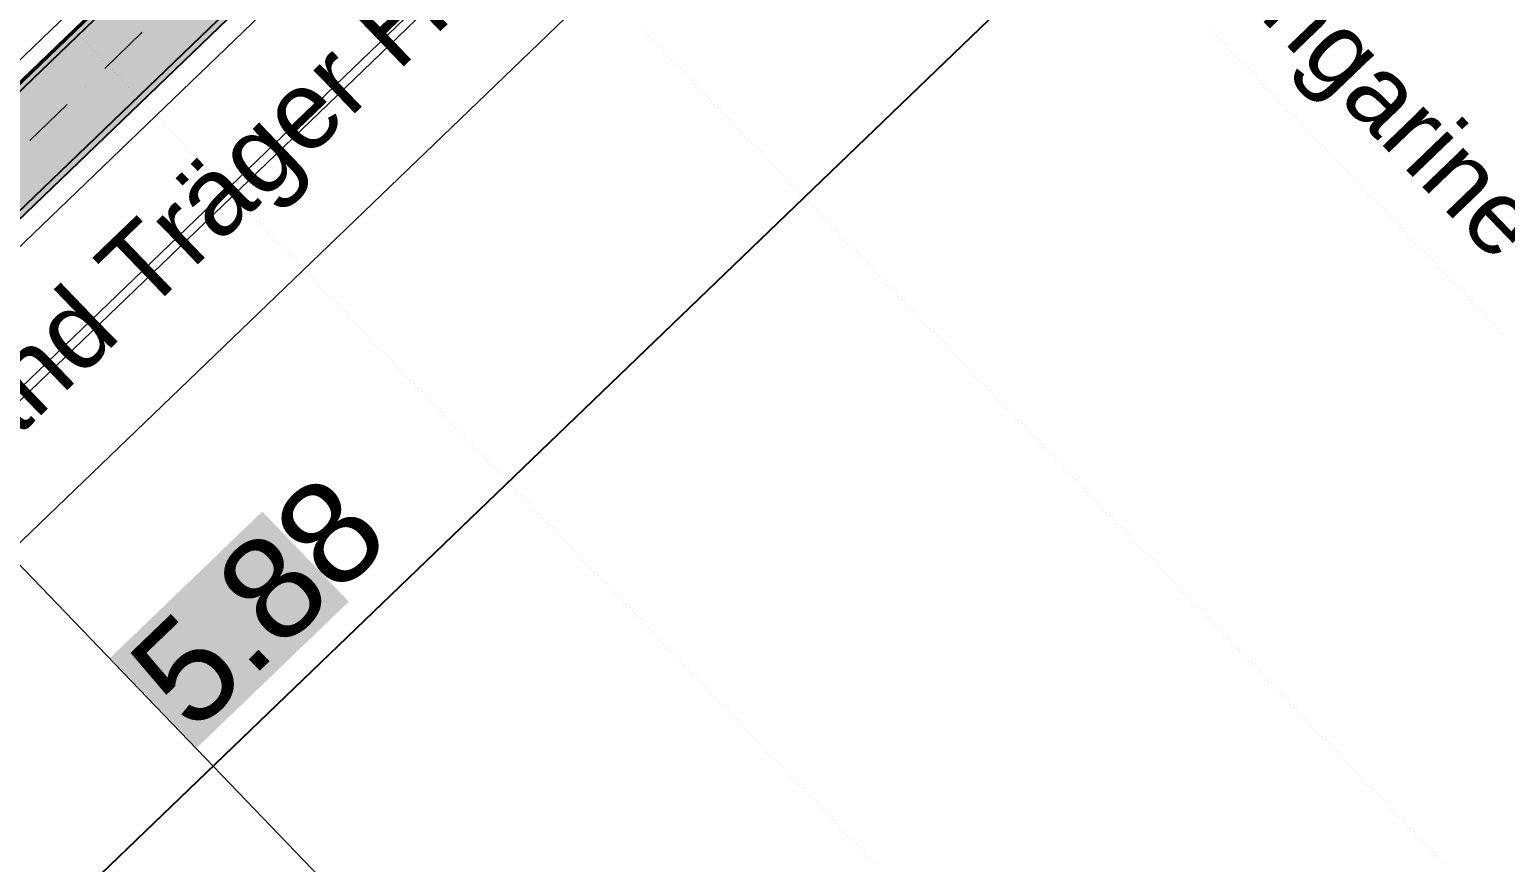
# Model space of a CAD drawing. Header units: metres. Extents: x 2687650.8 to 2687727.1, y 1234407.3 to 1234484.3.
# Drawn here: x 2687696.216 to 2687699.818, y 1234458.592 to 1234460.624 of the extents above; entities that cross this region are included whole.
import ezdxf

# ---------------------------------------------------------------- set-up
doc = ezdxf.new("R2010")
doc.units = ezdxf.units.M
for name, color, linetype in [('PDF_0', 7, 'Continuous'), ('PDF_A__BEML', 7, 'Continuous'), ('PDF_Ebene 2', 7, 'Continuous'), ('PDF_Text', 7, 'Continuous')]:
    doc.layers.add(name, color=color, linetype=linetype)
doc.layers.add('PDF_E_Schnitte_1_50', color=7, linetype='Continuous', true_color=0x7f7f7f)
doc.layers.add('PDF_Farbe71', color=7, linetype='Continuous', true_color=0xbfff7f)
doc.styles.add('PDF Arial', font='arial.ttf')

# ---------------------------------------------------------------- blocks, each defined once
blk = doc.blocks.new('A$C1c84ec86')
at = {"layer": 'PDF_A__BEML', "true_color": 0xffffff, "transparency": 33554559}
blk.add_hatch(color=7, dxfattribs=at).paths.add_polyline_path([(2751.72, 3686.45), (2782.2, 3686.45), (2782.2, 3737.89), (2751.72, 3737.89)])
at = {"layer": 'PDF_Farbe71', "transparency": 33554559}
blk.add_hatch(color=256, dxfattribs=at).paths.add_polyline_path([(2659.22, 4084.18), (2635.3, 4084.18), (2635.3, 3418.05), (2659.22, 3418.05)])
at = {"layer": 'PDF_0', "lineweight": 18}
blk.add_lwpolyline([(2631.27, 3398.79), (2631.27, 3856.21), (2631.27, 4186.21), (2384.26, 4186.21)], dxfattribs=at)
at = {"layer": 'PDF_A__BEML', "lineweight": 25}
blk.add_lwpolyline([(2788.12, 3410.22), (2788.12, 4014.33)], dxfattribs=at)
at = {"layer": 'PDF_E_Schnitte_1_50', "color": 7, "lineweight": 50}
blk.add_lwpolyline([(2635.3, 3199.82), (2635.3, 4186.21), (2384.26, 4186.21)], dxfattribs=at)
at = {"layer": 'PDF_E_Schnitte_1_50', "lineweight": 18}
for points in [[(2635.3, 4186.21), (2635.3, 4134.77), (2635.3, 4099.84), (2635.3, 4064.71), (2635.3, 4029.78), (2635.3, 3994.86), (2635.3, 3959.72), (2635.3, 3924.79), (2635.3, 3889.66), (2635.3, 3854.73), (2635.3, 3819.8), (2635.3, 3784.67), (2635.3, 3749.74), (2635.3, 3714.6), (2635.3, 3679.68), (2635.3, 3644.75), (2635.3, 3609.62), (2635.3, 3574.69), (2635.3, 3539.76), (2635.3, 3504.63), (2635.3, 3469.7)], [(3109.01, 3438.16), (2664.3, 3438.16), (2664.08, 3611.1), (2664.08, 4186.21)], [(2689.06, 4186.21), (2689.06, 3465.26), (3109.01, 3465.26)], [(2691.18, 4186.21), (2691.18, 3465.26)], [(2716.15, 4186.21), (2716.15, 3465.26)]]:
    blk.add_lwpolyline(points, dxfattribs=at)
at = {"layer": 'PDF_E_Schnitte_1_50', "color": 160, "lineweight": 25, "true_color": 0x3333ff}
for points in [[(2659.22, 3168.07), (2659.22, 4186.21), (2635.3, 4186.21), (2635.3, 3168.07)], [(2636.78, 4186.21), (2636.78, 3168.07)], [(2657.73, 3168.07), (2657.73, 4186.21)]]:
    blk.add_lwpolyline(points, dxfattribs=at)
at = {"layer": 'PDF_E_Schnitte_1_50', "color": 7, "lineweight": 20}
for points in [[(2647.15, 3785.09), (2647.15, 3797.79)], [(2647.15, 3778.74), (2647.15, 3778.74)], [(2647.15, 3759.69), (2647.15, 3772.39)]]:
    blk.add_lwpolyline(points, dxfattribs=at)
at = {"layer": 'PDF_Ebene 2', "lineweight": 20}
for points in [[(2827.7, 3986.18), (2827.7, 3986.18)], [(2828.55, 3986.18), (2828.55, 3986.18)], [(2829.61, 3986.18), (2829.61, 3986.18)], [(2830.67, 3986.18), (2830.67, 3986.18)], [(2831.73, 3986.18), (2831.73, 3986.18)], [(2832.57, 3986.18), (2832.57, 3986.18)], [(2833.63, 3986.18), (2833.63, 3986.18)], [(2834.69, 3986.18), (2834.69, 3986.18)], [(2835.54, 3986.18), (2835.54, 3986.18)], [(2836.6, 3986.18), (2836.6, 3986.18)], [(2837.65, 3986.18), (2837.65, 3986.18)], [(2838.71, 3986.18), (2838.71, 3986.18)], [(2839.56, 3986.18), (2839.56, 3986.18)], [(2840.62, 3986.18), (2840.62, 3986.18)], [(2841.68, 3986.18), (2841.68, 3986.18)], [(2842.73, 3986.18), (2842.73, 3986.18)], [(2843.58, 3986.18), (2843.58, 3986.18)], [(2844.64, 3986.18), (2844.64, 3986.18)], [(2845.7, 3986.18), (2845.7, 3986.18)], [(2846.54, 3986.18), (2846.54, 3986.18)], [(2847.6, 3986.18), (2847.6, 3986.18)], [(2848.66, 3986.18), (2848.66, 3986.18)], [(2849.72, 3986.18), (2849.72, 3986.18)], [(2850.57, 3986.18), (2850.57, 3986.18)], [(2851.62, 3986.18), (2851.62, 3986.18)], [(2852.68, 3986.18), (2852.68, 3986.18)], [(2853.53, 3986.18), (2853.53, 3986.18)], [(2854.59, 3986.18), (2854.59, 3986.18)], [(2855.65, 3986.18), (2855.65, 3986.18)], [(2856.7, 3986.18), (2856.7, 3986.18)], [(2857.55, 3986.18), (2857.55, 3986.18)], [(2858.61, 3986.18), (2858.61, 3986.18)], [(2859.67, 3986.18), (2859.67, 3986.18)], [(2860.73, 3986.18), (2860.73, 3986.18)], [(2861.57, 3986.18), (2861.57, 3986.18)], [(2862.63, 3986.18), (2862.63, 3986.18)], [(2863.69, 3986.18), (2863.69, 3986.18)], [(2864.54, 3986.18), (2864.54, 3986.18)], [(2865.59, 3986.18), (2865.59, 3986.18)], [(2866.65, 3986.18), (2866.65, 3986.18)], [(2867.71, 3986.18), (2867.71, 3986.18)], [(2868.56, 3986.18), (2868.56, 3986.18)], [(2869.62, 3986.18), (2869.62, 3986.18)], [(2870.67, 3986.18), (2870.67, 3986.18)], [(2871.73, 3986.18), (2871.73, 3986.18)], [(2872.58, 3986.18), (2872.58, 3986.18)], [(2873.64, 3986.18), (2873.64, 3986.18)], [(2874.7, 3986.18), (2874.7, 3986.18)], [(2875.54, 3986.18), (2875.54, 3986.18)], [(2876.6, 3986.18), (2876.6, 3986.18)], [(2877.66, 3986.18), (2877.66, 3986.18)], [(2878.72, 3986.18), (2878.72, 3986.18)], [(2879.56, 3986.18), (2879.56, 3986.18)], [(2880.62, 3986.18), (2880.62, 3986.18)], [(2881.68, 3986.18), (2881.68, 3986.18)], [(2882.74, 3986.18), (2882.74, 3986.18)], [(2883.59, 3986.18), (2883.59, 3986.18)], [(2884.64, 3986.18), (2884.64, 3986.18)], [(2885.7, 3986.18), (2885.7, 3986.18)], [(2886.55, 3986.18), (2886.55, 3986.18)], [(2887.61, 3986.18), (2887.61, 3986.18)], [(2888.67, 3986.18), (2888.67, 3986.18)], [(2889.72, 3986.18), (2889.72, 3986.18)], [(2890.57, 3986.18), (2890.57, 3986.18)], [(2891.63, 3986.18), (2891.63, 3986.18)], [(2892.69, 3986.18), (2892.69, 3986.18)], [(2893.75, 3986.18), (2893.75, 3986.18)], [(2894.59, 3986.18), (2894.59, 3986.18)], [(2895.65, 3986.18), (2895.65, 3986.18)], [(2896.71, 3986.18), (2896.71, 3986.18)], [(2897.56, 3986.18), (2897.56, 3986.18)], [(2898.61, 3986.18), (2898.61, 3986.18)], [(2899.67, 3986.18), (2899.67, 3986.18)], [(2900.73, 3986.18), (2900.73, 3986.18)], [(2901.58, 3986.18), (2901.58, 3986.18)], [(2902.64, 3986.18), (2902.64, 3986.18)], [(2903.69, 3986.18), (2903.69, 3986.18)], [(2904.75, 3986.18), (2904.75, 3986.18)], [(2905.6, 3986.18), (2905.6, 3986.18)], [(2906.66, 3986.18), (2906.66, 3986.18)], [(2907.72, 3986.18), (2907.72, 3986.18)], [(2908.56, 3986.18), (2908.56, 3986.18)], [(2909.62, 3986.18), (2909.62, 3986.18)], [(2910.68, 3986.18), (2910.68, 3986.18)], [(2911.74, 3986.18), (2911.74, 3986.18)], [(2912.58, 3986.18), (2912.58, 3986.18)], [(2913.64, 3986.18), (2913.64, 3986.18)], [(2914.7, 3986.18), (2914.7, 3986.18)], [(2915.55, 3986.18), (2915.55, 3986.18)], [(2916.61, 3986.18), (2916.61, 3986.18)], [(2917.66, 3986.18), (2917.66, 3986.18)], [(2918.72, 3986.18), (2918.72, 3986.18)], [(2919.57, 3986.18), (2919.57, 3986.18)], [(2920.63, 3986.18), (2920.63, 3986.18)], [(2921.69, 3986.18), (2921.69, 3986.18)], [(2922.74, 3986.18), (2922.74, 3986.18)], [(2923.59, 3986.18), (2923.59, 3986.18)], [(2924.65, 3986.18), (2924.65, 3986.18)], [(2925.71, 3986.18), (2925.71, 3986.18)], [(2926.55, 3986.18), (2926.55, 3986.18)], [(2927.61, 3986.18), (2927.61, 3986.18)], [(2928.67, 3986.18), (2928.67, 3986.18)], [(2929.73, 3986.18), (2929.73, 3986.18)], [(2930.58, 3986.18), (2930.58, 3986.18)], [(2731.61, 3886.27), (2731.61, 3886.27)], [(2732.66, 3886.27), (2732.66, 3886.27)], [(2733.51, 3886.27), (2733.51, 3886.27)], [(2734.57, 3886.27), (2734.57, 3886.27)], [(2735.63, 3886.27), (2735.63, 3886.27)], [(2736.69, 3886.27), (2736.69, 3886.27)], [(2737.53, 3886.27), (2737.53, 3886.27)], [(2738.59, 3886.27), (2738.59, 3886.27)], [(2739.65, 3886.27), (2739.65, 3886.27)], [(2740.5, 3886.27), (2740.5, 3886.27)], [(2741.56, 3886.27), (2741.56, 3886.27)], [(2742.61, 3886.27), (2742.61, 3886.27)], [(2743.67, 3886.27), (2743.67, 3886.27)], [(2744.52, 3886.27), (2744.52, 3886.27)], [(2745.58, 3886.27), (2745.58, 3886.27)], [(2746.64, 3886.27), (2746.64, 3886.27)], [(2747.69, 3886.27), (2747.69, 3886.27)], [(2748.54, 3886.27), (2748.54, 3886.27)], [(2749.6, 3886.27), (2749.6, 3886.27)], [(2750.66, 3886.27), (2750.66, 3886.27)], [(2751.5, 3886.27), (2751.5, 3886.27)], [(2752.56, 3886.27), (2752.56, 3886.27)], [(2753.62, 3886.27), (2753.62, 3886.27)], [(2754.68, 3886.27), (2754.68, 3886.27)], [(2755.53, 3886.27), (2755.53, 3886.27)], [(2756.58, 3886.27), (2756.58, 3886.27)], [(2757.64, 3886.27), (2757.64, 3886.27)], [(2758.7, 3886.27), (2758.7, 3886.27)], [(2759.55, 3886.27), (2759.55, 3886.27)], [(2760.61, 3886.27), (2760.61, 3886.27)], [(2761.66, 3886.27), (2761.66, 3886.27)], [(2762.51, 3886.27), (2762.51, 3886.27)], [(2763.57, 3886.27), (2763.57, 3886.27)], [(2764.63, 3886.27), (2764.63, 3886.27)], [(2765.69, 3886.27), (2765.69, 3886.27)], [(2766.53, 3886.27), (2766.53, 3886.27)], [(2767.59, 3886.27), (2767.59, 3886.27)], [(2768.65, 3886.27), (2768.65, 3886.27)], [(2769.71, 3886.27), (2769.71, 3886.27)], [(2770.55, 3886.27), (2770.55, 3886.27)], [(2771.61, 3886.27), (2771.61, 3886.27)], [(2772.67, 3886.27), (2772.67, 3886.27)], [(2773.52, 3886.27), (2773.52, 3886.27)], [(2774.58, 3886.27), (2774.58, 3886.27)], [(2775.63, 3886.27), (2775.63, 3886.27)], [(2776.69, 3886.27), (2776.69, 3886.27)], [(2777.54, 3886.27), (2777.54, 3886.27)], [(2778.6, 3886.27), (2778.6, 3886.27)], [(2779.66, 3886.27), (2779.66, 3886.27)], [(2780.71, 3886.27), (2780.71, 3886.27)], [(2781.56, 3886.27), (2781.56, 3886.27)], [(2782.62, 3886.27), (2782.62, 3886.27)], [(2783.68, 3886.27), (2783.68, 3886.27)], [(2784.52, 3886.27), (2784.52, 3886.27)], [(2785.58, 3886.27), (2785.58, 3886.27)], [(2786.64, 3886.27), (2786.64, 3886.27)], [(2787.7, 3886.27), (2787.7, 3886.27)], [(2788.55, 3886.27), (2788.55, 3886.27)], [(2789.6, 3886.27), (2789.6, 3886.27)], [(2790.66, 3886.27), (2790.66, 3886.27)], [(2791.51, 3886.27), (2791.51, 3886.27)], [(2792.57, 3886.27), (2792.57, 3886.27)], [(2793.63, 3886.27), (2793.63, 3886.27)], [(2794.68, 3886.27), (2794.68, 3886.27)], [(2795.53, 3886.27), (2795.53, 3886.27)], [(2796.59, 3886.27), (2796.59, 3886.27)], [(2797.65, 3886.27), (2797.65, 3886.27)], [(2798.71, 3886.27), (2798.71, 3886.27)], [(2799.55, 3886.27), (2799.55, 3886.27)], [(2800.61, 3886.27), (2800.61, 3886.27)], [(2801.67, 3886.27), (2801.67, 3886.27)], [(2802.52, 3886.27), (2802.52, 3886.27)], [(2803.57, 3886.27), (2803.57, 3886.27)], [(2804.63, 3886.27), (2804.63, 3886.27)], [(2805.69, 3886.27), (2805.69, 3886.27)], [(2806.54, 3886.27), (2806.54, 3886.27)], [(2807.6, 3886.27), (2807.6, 3886.27)], [(2808.65, 3886.27), (2808.65, 3886.27)], [(2809.71, 3886.27), (2809.71, 3886.27)], [(2810.56, 3886.27), (2810.56, 3886.27)], [(2811.62, 3886.27), (2811.62, 3886.27)], [(2812.68, 3886.27), (2812.68, 3886.27)], [(2813.52, 3886.27), (2813.52, 3886.27)], [(2814.58, 3886.27), (2814.58, 3886.27)], [(2815.64, 3886.27), (2815.64, 3886.27)], [(2816.7, 3886.27), (2816.7, 3886.27)], [(2817.54, 3886.27), (2817.54, 3886.27)], [(2818.6, 3886.27), (2818.6, 3886.27)], [(2819.66, 3886.27), (2819.66, 3886.27)], [(2820.72, 3886.27), (2820.72, 3886.27)], [(2821.57, 3886.27), (2821.57, 3886.27)], [(2822.62, 3886.27), (2822.62, 3886.27)], [(2823.68, 3886.27), (2823.68, 3886.27)], [(2824.53, 3886.27), (2824.53, 3886.27)], [(2825.59, 3886.27), (2825.59, 3886.27)], [(2826.65, 3886.27), (2826.65, 3886.27)], [(2827.7, 3886.27), (2827.7, 3886.27)], [(2828.55, 3886.27), (2828.55, 3886.27)], [(2829.61, 3886.27), (2829.61, 3886.27)], [(2830.67, 3886.27), (2830.67, 3886.27)], [(2831.73, 3886.27), (2831.73, 3886.27)], [(2832.57, 3886.27), (2832.57, 3886.27)], [(2833.63, 3886.27), (2833.63, 3886.27)], [(2834.69, 3886.27), (2834.69, 3886.27)], [(2835.54, 3886.27), (2835.54, 3886.27)], [(2836.6, 3886.27), (2836.6, 3886.27)], [(2837.65, 3886.27), (2837.65, 3886.27)], [(2838.71, 3886.27), (2838.71, 3886.27)], [(2839.56, 3886.27), (2839.56, 3886.27)], [(2840.62, 3886.27), (2840.62, 3886.27)], [(2841.68, 3886.27), (2841.68, 3886.27)], [(2842.73, 3886.27), (2842.73, 3886.27)], [(2843.58, 3886.27), (2843.58, 3886.27)], [(2844.64, 3886.27), (2844.64, 3886.27)], [(2845.7, 3886.27), (2845.7, 3886.27)], [(2846.54, 3886.27), (2846.54, 3886.27)], [(2847.6, 3886.27), (2847.6, 3886.27)], [(2848.66, 3886.27), (2848.66, 3886.27)], [(2849.72, 3886.27), (2849.72, 3886.27)], [(2850.57, 3886.27), (2850.57, 3886.27)], [(2851.62, 3886.27), (2851.62, 3886.27)], [(2852.68, 3886.27), (2852.68, 3886.27)], [(2853.53, 3886.27), (2853.53, 3886.27)], [(2854.59, 3886.27), (2854.59, 3886.27)], [(2855.65, 3886.27), (2855.65, 3886.27)], [(2856.7, 3886.27), (2856.7, 3886.27)], [(2857.55, 3886.27), (2857.55, 3886.27)], [(2858.61, 3886.27), (2858.61, 3886.27)], [(2859.67, 3886.27), (2859.67, 3886.27)], [(2860.73, 3886.27), (2860.73, 3886.27)], [(2861.57, 3886.27), (2861.57, 3886.27)], [(2862.63, 3886.27), (2862.63, 3886.27)], [(2863.69, 3886.27), (2863.69, 3886.27)], [(2864.54, 3886.27), (2864.54, 3886.27)], [(2865.59, 3886.27), (2865.59, 3886.27)], [(2866.65, 3886.27), (2866.65, 3886.27)], [(2867.71, 3886.27), (2867.71, 3886.27)], [(2868.56, 3886.27), (2868.56, 3886.27)], [(2869.62, 3886.27), (2869.62, 3886.27)], [(2870.67, 3886.27), (2870.67, 3886.27)], [(2871.73, 3886.27), (2871.73, 3886.27)], [(2872.58, 3886.27), (2872.58, 3886.27)], [(2873.64, 3886.27), (2873.64, 3886.27)], [(2874.7, 3886.27), (2874.7, 3886.27)], [(2875.54, 3886.27), (2875.54, 3886.27)], [(2876.6, 3886.27), (2876.6, 3886.27)], [(2877.66, 3886.27), (2877.66, 3886.27)], [(2878.72, 3886.27), (2878.72, 3886.27)], [(2879.56, 3886.27), (2879.56, 3886.27)], [(2880.62, 3886.27), (2880.62, 3886.27)], [(2881.68, 3886.27), (2881.68, 3886.27)], [(2882.74, 3886.27), (2882.74, 3886.27)], [(2883.59, 3886.27), (2883.59, 3886.27)], [(2884.64, 3886.27), (2884.64, 3886.27)], [(2885.7, 3886.27), (2885.7, 3886.27)], [(2886.55, 3886.27), (2886.55, 3886.27)], [(2887.61, 3886.27), (2887.61, 3886.27)], [(2888.67, 3886.27), (2888.67, 3886.27)], [(2889.72, 3886.27), (2889.72, 3886.27)], [(2890.57, 3886.27), (2890.57, 3886.27)], [(2891.63, 3886.27), (2891.63, 3886.27)], [(2892.69, 3886.27), (2892.69, 3886.27)], [(2893.75, 3886.27), (2893.75, 3886.27)], [(2894.59, 3886.27), (2894.59, 3886.27)], [(2895.65, 3886.27), (2895.65, 3886.27)], [(2896.71, 3886.27), (2896.71, 3886.27)], [(2897.56, 3886.27), (2897.56, 3886.27)], [(2898.61, 3886.27), (2898.61, 3886.27)], [(2899.67, 3886.27), (2899.67, 3886.27)], [(2900.73, 3886.27), (2900.73, 3886.27)], [(2901.58, 3886.27), (2901.58, 3886.27)], [(2902.64, 3886.27), (2902.64, 3886.27)], [(2903.69, 3886.27), (2903.69, 3886.27)], [(2904.75, 3886.27), (2904.75, 3886.27)], [(2905.6, 3886.27), (2905.6, 3886.27)], [(2906.66, 3886.27), (2906.66, 3886.27)], [(2907.72, 3886.27), (2907.72, 3886.27)], [(2908.56, 3886.27), (2908.56, 3886.27)], [(2909.62, 3886.27), (2909.62, 3886.27)], [(2910.68, 3886.27), (2910.68, 3886.27)], [(2911.74, 3886.27), (2911.74, 3886.27)], [(2912.58, 3886.27), (2912.58, 3886.27)], [(2913.64, 3886.27), (2913.64, 3886.27)], [(2914.7, 3886.27), (2914.7, 3886.27)], [(2915.55, 3886.27), (2915.55, 3886.27)], [(2916.61, 3886.27), (2916.61, 3886.27)], [(2917.66, 3886.27), (2917.66, 3886.27)], [(2918.72, 3886.27), (2918.72, 3886.27)], [(2919.57, 3886.27), (2919.57, 3886.27)], [(2920.63, 3886.27), (2920.63, 3886.27)], [(2921.69, 3886.27), (2921.69, 3886.27)], [(2922.74, 3886.27), (2922.74, 3886.27)], [(2923.59, 3886.27), (2923.59, 3886.27)], [(2924.65, 3886.27), (2924.65, 3886.27)], [(2925.71, 3886.27), (2925.71, 3886.27)], [(2926.55, 3886.27), (2926.55, 3886.27)], [(2927.61, 3886.27), (2927.61, 3886.27)], [(2928.67, 3886.27), (2928.67, 3886.27)], [(2929.73, 3886.27), (2929.73, 3886.27)], [(2930.58, 3886.27), (2930.58, 3886.27)], [(2931.64, 3886.27), (2931.64, 3886.27)], [(2932.69, 3886.27), (2932.69, 3886.27)], [(2933.75, 3886.27), (2933.75, 3886.27)], [(2934.6, 3886.27), (2934.6, 3886.27)], [(2935.66, 3886.27), (2935.66, 3886.27)], [(2936.72, 3886.27), (2936.72, 3886.27)], [(2937.56, 3886.27), (2937.56, 3886.27)], [(2938.62, 3886.27), (2938.62, 3886.27)], [(2939.68, 3886.27), (2939.68, 3886.27)], [(2940.74, 3886.27), (2940.74, 3886.27)], [(2941.58, 3886.27), (2941.58, 3886.27)], [(2942.64, 3886.27), (2942.64, 3886.27)], [(2943.7, 3886.27), (2943.7, 3886.27)], [(2944.76, 3886.27), (2944.76, 3886.27)], [(2945.61, 3886.27), (2945.61, 3886.27)], [(2946.66, 3886.27), (2946.66, 3886.27)], [(2947.72, 3886.27), (2947.72, 3886.27)], [(2948.57, 3886.27), (2948.57, 3886.27)], [(2949.63, 3886.27), (2949.63, 3886.27)], [(2950.69, 3886.27), (2950.69, 3886.27)], [(2951.74, 3886.27), (2951.74, 3886.27)], [(2952.59, 3886.27), (2952.59, 3886.27)], [(2953.65, 3886.27), (2953.65, 3886.27)], [(2954.71, 3886.27), (2954.71, 3886.27)], [(2955.77, 3886.27), (2955.77, 3886.27)], [(2956.61, 3886.27), (2956.61, 3886.27)], [(2957.67, 3886.27), (2957.67, 3886.27)], [(2958.73, 3886.27), (2958.73, 3886.27)], [(2959.58, 3886.27), (2959.58, 3886.27)], [(2960.63, 3886.27), (2960.63, 3886.27)], [(2961.69, 3886.27), (2961.69, 3886.27)], [(2962.75, 3886.27), (2962.75, 3886.27)], [(2963.6, 3886.27), (2963.6, 3886.27)], [(2964.66, 3886.27), (2964.66, 3886.27)], [(2965.71, 3886.27), (2965.71, 3886.27)], [(2966.77, 3886.27), (2966.77, 3886.27)], [(2967.62, 3886.27), (2967.62, 3886.27)], [(2968.68, 3886.27), (2968.68, 3886.27)], [(2969.74, 3886.27), (2969.74, 3886.27)], [(2970.58, 3886.27), (2970.58, 3886.27)], [(2971.64, 3886.27), (2971.64, 3886.27)], [(2972.7, 3886.27), (2972.7, 3886.27)], [(2973.76, 3886.27), (2973.76, 3886.27)], [(2974.6, 3886.27), (2974.6, 3886.27)], [(2975.66, 3886.27), (2975.66, 3886.27)], [(2976.72, 3886.27), (2976.72, 3886.27)], [(2977.57, 3886.27), (2977.57, 3886.27)], [(2978.63, 3886.27), (2978.63, 3886.27)], [(2979.68, 3886.27), (2979.68, 3886.27)], [(2980.74, 3886.27), (2980.74, 3886.27)], [(2981.59, 3886.27), (2981.59, 3886.27)], [(2982.65, 3886.27), (2982.65, 3886.27)], [(2983.71, 3886.27), (2983.71, 3886.27)], [(2984.76, 3886.27), (2984.76, 3886.27)], [(2985.61, 3886.27), (2985.61, 3886.27)], [(2986.67, 3886.27), (2986.67, 3886.27)], [(2987.73, 3886.27), (2987.73, 3886.27)], [(2988.57, 3886.27), (2988.57, 3886.27)], [(2989.63, 3886.27), (2989.63, 3886.27)], [(2990.69, 3886.27), (2990.69, 3886.27)], [(2991.75, 3886.27), (2991.75, 3886.27)], [(2992.6, 3886.27), (2992.6, 3886.27)], [(2993.65, 3886.27), (2993.65, 3886.27)], [(2994.71, 3886.27), (2994.71, 3886.27)], [(2995.77, 3886.27), (2995.77, 3886.27)], [(2996.62, 3886.27), (2996.62, 3886.27)], [(2997.68, 3886.27), (2997.68, 3886.27)], [(2998.73, 3886.27), (2998.73, 3886.27)], [(2999.58, 3886.27), (2999.58, 3886.27)], [(3000.64, 3886.27), (3000.64, 3886.27)], [(3001.7, 3886.27), (3001.7, 3886.27)], [(3002.76, 3886.27), (3002.76, 3886.27)], [(3003.6, 3886.27), (3003.6, 3886.27)], [(3004.66, 3886.27), (3004.66, 3886.27)], [(3005.72, 3886.27), (3005.72, 3886.27)], [(3006.78, 3886.27), (3006.78, 3886.27)], [(3007.62, 3886.27), (3007.62, 3886.27)], [(3008.68, 3886.27), (3008.68, 3886.27)], [(3009.74, 3886.27), (3009.74, 3886.27)], [(3010.59, 3886.27), (3010.59, 3886.27)], [(3011.65, 3886.27), (3011.65, 3886.27)], [(3012.7, 3886.27), (3012.7, 3886.27)], [(2635.51, 3786.15), (2635.51, 3786.15)], [(2636.57, 3786.15), (2636.57, 3786.15)], [(2637.62, 3786.15), (2637.62, 3786.15)], [(2638.47, 3786.15), (2638.47, 3786.15)], [(2639.53, 3786.15), (2639.53, 3786.15)], [(2640.59, 3786.15), (2640.59, 3786.15)], [(2641.65, 3786.15), (2641.65, 3786.15)], [(2642.49, 3786.15), (2642.49, 3786.15)], [(2643.55, 3786.15), (2643.55, 3786.15)], [(2644.61, 3786.15), (2644.61, 3786.15)], [(2645.67, 3786.15), (2645.67, 3786.15)], [(2646.52, 3786.15), (2646.52, 3786.15)], [(2647.57, 3786.15), (2647.57, 3786.15)], [(2648.63, 3786.15), (2648.63, 3786.15)], [(2649.48, 3786.15), (2649.48, 3786.15)], [(2650.54, 3786.15), (2650.54, 3786.15)], [(2651.6, 3786.15), (2651.6, 3786.15)], [(2652.65, 3786.15), (2652.65, 3786.15)], [(2653.5, 3786.15), (2653.5, 3786.15)], [(2654.56, 3786.15), (2654.56, 3786.15)], [(2655.62, 3786.15), (2655.62, 3786.15)], [(2656.68, 3786.15), (2656.68, 3786.15)], [(2657.52, 3786.15), (2657.52, 3786.15)], [(2658.58, 3786.15), (2658.58, 3786.15)], [(2659.64, 3786.15), (2659.64, 3786.15)], [(2660.49, 3786.15), (2660.49, 3786.15)], [(2661.54, 3786.15), (2661.54, 3786.15)], [(2662.6, 3786.15), (2662.6, 3786.15)], [(2663.66, 3786.15), (2663.66, 3786.15)], [(2664.51, 3786.15), (2664.51, 3786.15)], [(2665.57, 3786.15), (2665.57, 3786.15)], [(2666.62, 3786.15), (2666.62, 3786.15)], [(2667.68, 3786.15), (2667.68, 3786.15)], [(2668.53, 3786.15), (2668.53, 3786.15)], [(2669.59, 3786.15), (2669.59, 3786.15)], [(2670.65, 3786.15), (2670.65, 3786.15)], [(2671.49, 3786.15), (2671.49, 3786.15)], [(2672.55, 3786.15), (2672.55, 3786.15)], [(2673.61, 3786.15), (2673.61, 3786.15)], [(2674.67, 3786.15), (2674.67, 3786.15)], [(2675.51, 3786.15), (2675.51, 3786.15)], [(2676.57, 3786.15), (2676.57, 3786.15)], [(2677.63, 3786.15), (2677.63, 3786.15)], [(2678.48, 3786.15), (2678.48, 3786.15)], [(2679.54, 3786.15), (2679.54, 3786.15)], [(2680.59, 3786.15), (2680.59, 3786.15)], [(2681.65, 3786.15), (2681.65, 3786.15)], [(2682.5, 3786.15), (2682.5, 3786.15)], [(2683.56, 3786.15), (2683.56, 3786.15)], [(2684.62, 3786.15), (2684.62, 3786.15)], [(2685.67, 3786.15), (2685.67, 3786.15)], [(2686.52, 3786.15), (2686.52, 3786.15)], [(2687.58, 3786.15), (2687.58, 3786.15)], [(2688.64, 3786.15), (2688.64, 3786.15)], [(2689.48, 3786.15), (2689.48, 3786.15)], [(2690.54, 3786.15), (2690.54, 3786.15)], [(2691.6, 3786.15), (2691.6, 3786.15)], [(2692.66, 3786.15), (2692.66, 3786.15)], [(2693.51, 3786.15), (2693.51, 3786.15)], [(2694.56, 3786.15), (2694.56, 3786.15)], [(2695.62, 3786.15), (2695.62, 3786.15)], [(2696.68, 3786.15), (2696.68, 3786.15)], [(2697.53, 3786.15), (2697.53, 3786.15)], [(2698.59, 3786.15), (2698.59, 3786.15)], [(2699.64, 3786.15), (2699.64, 3786.15)], [(2700.49, 3786.15), (2700.49, 3786.15)], [(2701.55, 3786.15), (2701.55, 3786.15)], [(2702.61, 3786.15), (2702.61, 3786.15)], [(2703.67, 3786.15), (2703.67, 3786.15)], [(2704.51, 3786.15), (2704.51, 3786.15)], [(2705.57, 3786.15), (2705.57, 3786.15)], [(2706.63, 3786.15), (2706.63, 3786.15)], [(2707.69, 3786.15), (2707.69, 3786.15)], [(2708.53, 3786.15), (2708.53, 3786.15)], [(2709.59, 3786.15), (2709.59, 3786.15)], [(2710.65, 3786.15), (2710.65, 3786.15)], [(2711.5, 3786.15), (2711.5, 3786.15)], [(2712.56, 3786.15), (2712.56, 3786.15)], [(2713.61, 3786.15), (2713.61, 3786.15)], [(2714.67, 3786.15), (2714.67, 3786.15)], [(2715.52, 3786.15), (2715.52, 3786.15)], [(2716.58, 3786.15), (2716.58, 3786.15)], [(2717.64, 3786.15), (2717.64, 3786.15)], [(2718.69, 3786.15), (2718.69, 3786.15)], [(2719.54, 3786.15), (2719.54, 3786.15)], [(2720.6, 3786.15), (2720.6, 3786.15)], [(2721.66, 3786.15), (2721.66, 3786.15)], [(2722.5, 3786.15), (2722.5, 3786.15)], [(2723.56, 3786.15), (2723.56, 3786.15)], [(2724.62, 3786.15), (2724.62, 3786.15)], [(2725.68, 3786.15), (2725.68, 3786.15)], [(2726.53, 3786.15), (2726.53, 3786.15)], [(2727.58, 3786.15), (2727.58, 3786.15)], [(2728.64, 3786.15), (2728.64, 3786.15)], [(2729.7, 3786.15), (2729.7, 3786.15)], [(2730.55, 3786.15), (2730.55, 3786.15)], [(2731.61, 3786.15), (2731.61, 3786.15)], [(2732.66, 3786.15), (2732.66, 3786.15)], [(2733.51, 3786.15), (2733.51, 3786.15)], [(2734.57, 3786.15), (2734.57, 3786.15)], [(2735.63, 3786.15), (2735.63, 3786.15)], [(2736.69, 3786.15), (2736.69, 3786.15)], [(2737.53, 3786.15), (2737.53, 3786.15)], [(2738.59, 3786.15), (2738.59, 3786.15)], [(2739.65, 3786.15), (2739.65, 3786.15)], [(2740.5, 3786.15), (2740.5, 3786.15)], [(2741.56, 3786.15), (2741.56, 3786.15)], [(2742.61, 3786.15), (2742.61, 3786.15)], [(2743.67, 3786.15), (2743.67, 3786.15)], [(2744.52, 3786.15), (2744.52, 3786.15)], [(2745.58, 3786.15), (2745.58, 3786.15)], [(2746.64, 3786.15), (2746.64, 3786.15)], [(2747.69, 3786.15), (2747.69, 3786.15)], [(2748.54, 3786.15), (2748.54, 3786.15)], [(2749.6, 3786.15), (2749.6, 3786.15)], [(2750.66, 3786.15), (2750.66, 3786.15)], [(2751.5, 3786.15), (2751.5, 3786.15)], [(2752.56, 3786.15), (2752.56, 3786.15)], [(2753.62, 3786.15), (2753.62, 3786.15)], [(2754.68, 3786.15), (2754.68, 3786.15)], [(2755.53, 3786.15), (2755.53, 3786.15)], [(2756.58, 3786.15), (2756.58, 3786.15)], [(2757.64, 3786.15), (2757.64, 3786.15)], [(2758.7, 3786.15), (2758.7, 3786.15)], [(2759.55, 3786.15), (2759.55, 3786.15)], [(2760.61, 3786.15), (2760.61, 3786.15)], [(2761.66, 3786.15), (2761.66, 3786.15)], [(2762.51, 3786.15), (2762.51, 3786.15)], [(2763.57, 3786.15), (2763.57, 3786.15)], [(2764.63, 3786.15), (2764.63, 3786.15)], [(2765.69, 3786.15), (2765.69, 3786.15)], [(2766.53, 3786.15), (2766.53, 3786.15)], [(2767.59, 3786.15), (2767.59, 3786.15)], [(2768.65, 3786.15), (2768.65, 3786.15)], [(2769.71, 3786.15), (2769.71, 3786.15)], [(2770.55, 3786.15), (2770.55, 3786.15)], [(2771.61, 3786.15), (2771.61, 3786.15)], [(2772.67, 3786.15), (2772.67, 3786.15)], [(2773.52, 3786.15), (2773.52, 3786.15)], [(2774.58, 3786.15), (2774.58, 3786.15)], [(2775.63, 3786.15), (2775.63, 3786.15)], [(2776.69, 3786.15), (2776.69, 3786.15)], [(2777.54, 3786.15), (2777.54, 3786.15)], [(2778.6, 3786.15), (2778.6, 3786.15)], [(2779.66, 3786.15), (2779.66, 3786.15)], [(2780.71, 3786.15), (2780.71, 3786.15)], [(2781.56, 3786.15), (2781.56, 3786.15)], [(2782.62, 3786.15), (2782.62, 3786.15)], [(2783.68, 3786.15), (2783.68, 3786.15)], [(2784.52, 3786.15), (2784.52, 3786.15)], [(2785.58, 3786.15), (2785.58, 3786.15)], [(2786.64, 3786.15), (2786.64, 3786.15)], [(2787.7, 3786.15), (2787.7, 3786.15)], [(2788.55, 3786.15), (2788.55, 3786.15)], [(2789.6, 3786.15), (2789.6, 3786.15)], [(2790.66, 3786.15), (2790.66, 3786.15)], [(2791.51, 3786.15), (2791.51, 3786.15)], [(2792.57, 3786.15), (2792.57, 3786.15)], [(2793.63, 3786.15), (2793.63, 3786.15)], [(2794.68, 3786.15), (2794.68, 3786.15)], [(2795.53, 3786.15), (2795.53, 3786.15)], [(2796.59, 3786.15), (2796.59, 3786.15)], [(2797.65, 3786.15), (2797.65, 3786.15)], [(2798.71, 3786.15), (2798.71, 3786.15)], [(2799.55, 3786.15), (2799.55, 3786.15)], [(2800.61, 3786.15), (2800.61, 3786.15)], [(2801.67, 3786.15), (2801.67, 3786.15)], [(2802.52, 3786.15), (2802.52, 3786.15)], [(2803.57, 3786.15), (2803.57, 3786.15)], [(2804.63, 3786.15), (2804.63, 3786.15)], [(2805.69, 3786.15), (2805.69, 3786.15)], [(2806.54, 3786.15), (2806.54, 3786.15)], [(2807.6, 3786.15), (2807.6, 3786.15)], [(2808.65, 3786.15), (2808.65, 3786.15)], [(2809.71, 3786.15), (2809.71, 3786.15)], [(2810.56, 3786.15), (2810.56, 3786.15)], [(2811.62, 3786.15), (2811.62, 3786.15)], [(2812.68, 3786.15), (2812.68, 3786.15)], [(2813.52, 3786.15), (2813.52, 3786.15)], [(2814.58, 3786.15), (2814.58, 3786.15)], [(2815.64, 3786.15), (2815.64, 3786.15)], [(2816.7, 3786.15), (2816.7, 3786.15)], [(2817.54, 3786.15), (2817.54, 3786.15)], [(2818.6, 3786.15), (2818.6, 3786.15)], [(2819.66, 3786.15), (2819.66, 3786.15)], [(2820.72, 3786.15), (2820.72, 3786.15)], [(2821.57, 3786.15), (2821.57, 3786.15)], [(2822.62, 3786.15), (2822.62, 3786.15)], [(2823.68, 3786.15), (2823.68, 3786.15)], [(2824.53, 3786.15), (2824.53, 3786.15)], [(2825.59, 3786.15), (2825.59, 3786.15)], [(2826.65, 3786.15), (2826.65, 3786.15)], [(2827.7, 3786.15), (2827.7, 3786.15)], [(2828.55, 3786.15), (2828.55, 3786.15)], [(2829.61, 3786.15), (2829.61, 3786.15)], [(2830.67, 3786.15), (2830.67, 3786.15)], [(2831.73, 3786.15), (2831.73, 3786.15)], [(2832.57, 3786.15), (2832.57, 3786.15)], [(2833.63, 3786.15), (2833.63, 3786.15)], [(2834.69, 3786.15), (2834.69, 3786.15)], [(2835.54, 3786.15), (2835.54, 3786.15)], [(2836.6, 3786.15), (2836.6, 3786.15)], [(2837.65, 3786.15), (2837.65, 3786.15)], [(2838.71, 3786.15), (2838.71, 3786.15)], [(2839.56, 3786.15), (2839.56, 3786.15)], [(2840.62, 3786.15), (2840.62, 3786.15)], [(2841.68, 3786.15), (2841.68, 3786.15)], [(2842.73, 3786.15), (2842.73, 3786.15)], [(2843.58, 3786.15), (2843.58, 3786.15)], [(2844.64, 3786.15), (2844.64, 3786.15)], [(2845.7, 3786.15), (2845.7, 3786.15)], [(2846.54, 3786.15), (2846.54, 3786.15)], [(2847.6, 3786.15), (2847.6, 3786.15)], [(2848.66, 3786.15), (2848.66, 3786.15)], [(2849.72, 3786.15), (2849.72, 3786.15)], [(2850.57, 3786.15), (2850.57, 3786.15)], [(2851.62, 3786.15), (2851.62, 3786.15)], [(2852.68, 3786.15), (2852.68, 3786.15)], [(2853.53, 3786.15), (2853.53, 3786.15)], [(2854.59, 3786.15), (2854.59, 3786.15)], [(2855.65, 3786.15), (2855.65, 3786.15)], [(2856.7, 3786.15), (2856.7, 3786.15)], [(2857.55, 3786.15), (2857.55, 3786.15)], [(2858.61, 3786.15), (2858.61, 3786.15)], [(2859.67, 3786.15), (2859.67, 3786.15)], [(2860.73, 3786.15), (2860.73, 3786.15)], [(2861.57, 3786.15), (2861.57, 3786.15)], [(2862.63, 3786.15), (2862.63, 3786.15)], [(2863.69, 3786.15), (2863.69, 3786.15)], [(2864.54, 3786.15), (2864.54, 3786.15)], [(2865.59, 3786.15), (2865.59, 3786.15)], [(2866.65, 3786.15), (2866.65, 3786.15)], [(2867.71, 3786.15), (2867.71, 3786.15)], [(2868.56, 3786.15), (2868.56, 3786.15)], [(2869.62, 3786.15), (2869.62, 3786.15)], [(2870.67, 3786.15), (2870.67, 3786.15)], [(2871.73, 3786.15), (2871.73, 3786.15)], [(2872.58, 3786.15), (2872.58, 3786.15)], [(2873.64, 3786.15), (2873.64, 3786.15)], [(2874.7, 3786.15), (2874.7, 3786.15)], [(2875.54, 3786.15), (2875.54, 3786.15)], [(2876.6, 3786.15), (2876.6, 3786.15)], [(2877.66, 3786.15), (2877.66, 3786.15)], [(2878.72, 3786.15), (2878.72, 3786.15)], [(2879.56, 3786.15), (2879.56, 3786.15)], [(2880.62, 3786.15), (2880.62, 3786.15)], [(2881.68, 3786.15), (2881.68, 3786.15)], [(2882.74, 3786.15), (2882.74, 3786.15)], [(2883.59, 3786.15), (2883.59, 3786.15)], [(2884.64, 3786.15), (2884.64, 3786.15)], [(2885.7, 3786.15), (2885.7, 3786.15)], [(2886.55, 3786.15), (2886.55, 3786.15)], [(2887.61, 3786.15), (2887.61, 3786.15)], [(2888.67, 3786.15), (2888.67, 3786.15)], [(2889.72, 3786.15), (2889.72, 3786.15)], [(2890.57, 3786.15), (2890.57, 3786.15)], [(2891.63, 3786.15), (2891.63, 3786.15)], [(2892.69, 3786.15), (2892.69, 3786.15)], [(2893.75, 3786.15), (2893.75, 3786.15)], [(2894.59, 3786.15), (2894.59, 3786.15)], [(2895.65, 3786.15), (2895.65, 3786.15)], [(2896.71, 3786.15), (2896.71, 3786.15)], [(2897.56, 3786.15), (2897.56, 3786.15)], [(2898.61, 3786.15), (2898.61, 3786.15)], [(2899.67, 3786.15), (2899.67, 3786.15)], [(2900.73, 3786.15), (2900.73, 3786.15)], [(2901.58, 3786.15), (2901.58, 3786.15)], [(2902.64, 3786.15), (2902.64, 3786.15)], [(2903.69, 3786.15), (2903.69, 3786.15)], [(2904.75, 3786.15), (2904.75, 3786.15)], [(2905.6, 3786.15), (2905.6, 3786.15)], [(2906.66, 3786.15), (2906.66, 3786.15)], [(2907.72, 3786.15), (2907.72, 3786.15)], [(2908.56, 3786.15), (2908.56, 3786.15)], [(2909.62, 3786.15), (2909.62, 3786.15)], [(2910.68, 3786.15), (2910.68, 3786.15)], [(2911.74, 3786.15), (2911.74, 3786.15)], [(2912.58, 3786.15), (2912.58, 3786.15)], [(2913.64, 3786.15), (2913.64, 3786.15)], [(2914.7, 3786.15), (2914.7, 3786.15)], [(2915.55, 3786.15), (2915.55, 3786.15)], [(2916.61, 3786.15), (2916.61, 3786.15)], [(2230.37, 3686.24), (3109.01, 3686.24)]]:
    blk.add_lwpolyline(points, dxfattribs=at)
at = {"layer": 'PDF_Text', "insert": (2805.27, 3991.37), "char_height": 18.0015, "attachment_point": 7, "style": 'PDF Arial'}
blk.add_mtext('Longarine HEB 240 (S355)', dxfattribs=at)
at = {"layer": 'PDF_Text', "attachment_point": 7, "rotation": 90, "style": 'PDF Arial'}
for s, insert, char_height in [('Rühlwand Träger HEB 240', (2703.11, 3624.86), 19.0044), ('5.88', (2779.64, 3687.93), 25.001)]:
    blk.add_mtext(s, dxfattribs=dict(at, insert=insert, char_height=char_height))

msp = doc.modelspace()

# ---------------------------------------------------------------- block references
at = {"xscale": 0.01, "yscale": 0.01, "zscale": 0.01, "rotation": 313.8734409291175}
msp.add_blockref('A$C1c84ec86', (2687650.7677, 1234453.3784), dxfattribs=at)

doc.saveas('drawing.dxf')
